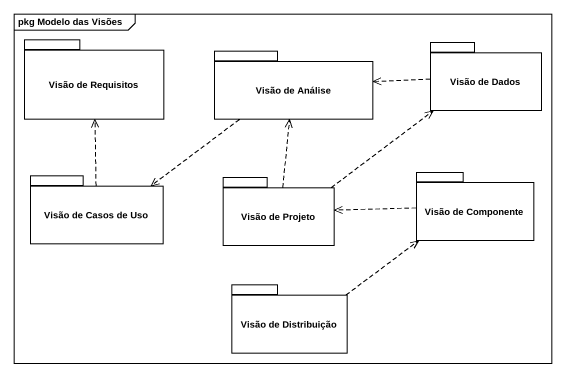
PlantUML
@startuml
mainframe pkg Modelo das Visões
package "Visão de Requisitos" as Visão_de_Requisitos {
}
package "Visão de Análise" as Visão_de_Análise {
}
package "Visão de Dados" as Visão_de_Dados {
}
package "Visão de Casos de Uso" as Visão_de_Casos_de_Uso {
}
package "Visão de Projeto" as Visão_de_Projeto {
}
package "Visão de Componente" as Visão_de_Componente {
}
package "Visão de Distribuição" as Visão_de_Distribuição {
}
Visão_de_Análise ..> Visão_de_Casos_de_Uso
Visão_de_Dados .left.> Visão_de_Análise
Visão_de_Casos_de_Uso .up.> Visão_de_Requisitos
Visão_de_Projeto .up.> Visão_de_Análise
Visão_de_Projeto .up.> Visão_de_Dados
Visão_de_Componente .left.> Visão_de_Projeto
Visão_de_Distribuição .up.> Visão_de_Componente
@enduml
